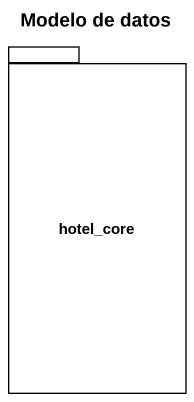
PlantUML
@startuml
title Modelo de datos
package hotel_core {
}
@enduml
